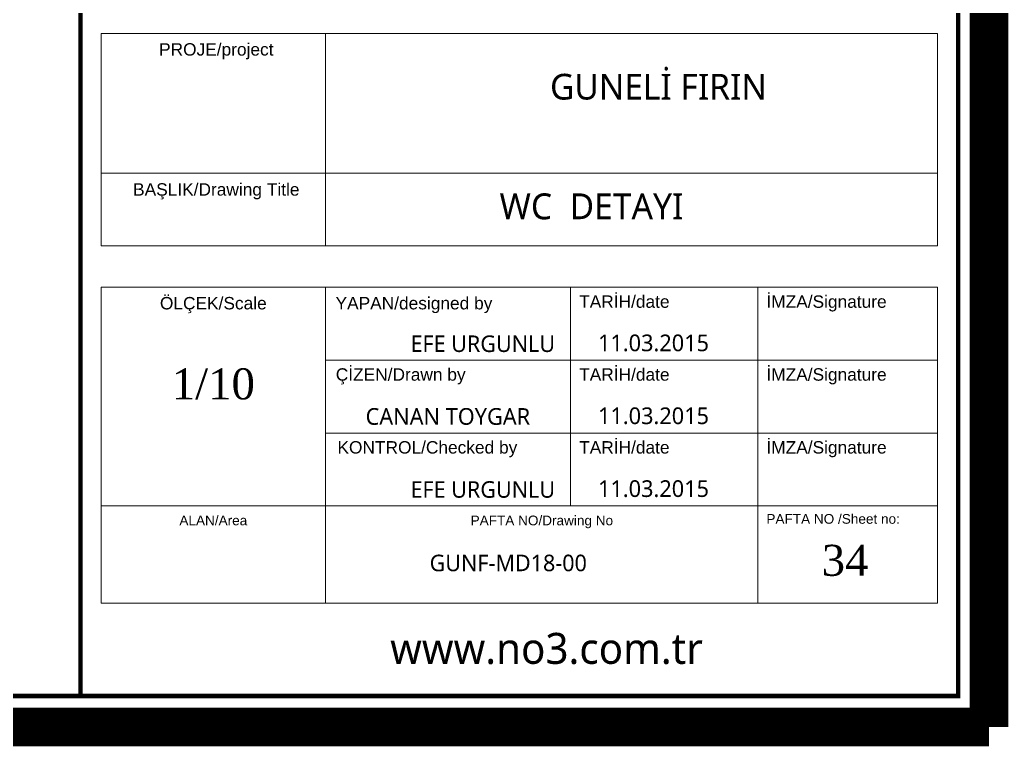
# Model space of a CAD drawing. Header units: millimetres. Extents: x 54215 to 67697, y 23496 to 56611.
# Drawn here: x 60157.7 to 60349.8, y 29504.2 to 29645.4 of the extents above; entities that cross this region are included whole.
import ezdxf
from ezdxf.enums import TextEntityAlignment as Align

# ---------------------------------------------------------------- set-up
doc = ezdxf.new("R2010")
doc.units = ezdxf.units.MM
doc.layers.add('no3_lejand', color=255, linetype='Continuous', lineweight=13)
doc.styles.add('ARIALT', font='arial.ttf', dxfattribs={"height": 10})
doc.styles.get("Standard").update_dxf_attribs({"font": 'arial.ttf'})

msp = doc.modelspace()

# ---------------------------------------------------------------- linework, layer by layer
at = {"layer": 'no3_lejand', "color": 250}
for p, q in [((60336.074, 29642.717), (60173.513, 29642.717)), ((60173.513, 29642.717), (60173.513, 29601.44)), ((60217.164, 29601.44), (60217.164, 29642.717)), ((60336.074, 29642.717), (60336.074, 29601.44)), ((60173.513, 29615.597), (60336.074, 29615.597)), ((60336.074, 29601.44), (60173.513, 29601.44)), ((60173.513, 29593.412), (60173.513, 29532.066)), ((60336.074, 29593.412), (60173.513, 29593.412)), ((60173.513, 29593.412), (60336.074, 29593.412)), ((60217.164, 29593.412), (60217.164, 29532.066)), ((60264.76, 29593.412), (60264.76, 29550.941)), ((60301.156, 29593.412), (60301.156, 29532.066)), ((60336.074, 29593.412), (60336.074, 29532.066)), ((60336.074, 29579.255), (60217.164, 29579.255)), ((60217.164, 29565.098), (60336.074, 29565.098)), ((60336.074, 29550.941), (60173.513, 29550.941)), ((60173.513, 29532.066), (60336.074, 29532.066)), ((60336.074, 29532.066), (60173.513, 29532.066))]:
    msp.add_line(p, q, dxfattribs=at)
at = {"layer": 'no3_lejand', "color": 1, "const_width": 7.466}
msp.add_lwpolyline([(60346.108, 29507.983), (58576.145, 29507.983), (58576.145, 30087.983), (60346.108, 30087.983), (60346.108, 29772.363, -0.4142136), (60336.074, 29762.329), (60184.551, 29762.329, 0.4142136), (60180.537, 29758.315), (60180.537, 29660.78, 0.4142136), (60184.551, 29656.766), (60336.074, 29656.766, -0.4142136), (60346.108, 29646.731), (60346.108, 29507.983)], format="xyb", dxfattribs=at)
at = {"layer": 'no3_lejand', "color": 252, "const_width": 0.854}
msp.add_lwpolyline([(60340.088, 29772.363, -0.4142136), (60336.074, 29768.349), (60184.551, 29768.349, 0.4142136), (60174.517, 29758.315), (60174.517, 29660.78, 0.4142136), (60184.551, 29650.745), (60336.074, 29650.745, -0.4142136), (60340.088, 29646.731), (60340.088, 29514.003), (58582.165, 29514.003), (58582.165, 30081.962), (60340.088, 30081.962), (60340.088, 29772.363)], format="xyb", dxfattribs=at)
msp.add_lwpolyline([(60169.499, 29514.003), (60169.499, 30081.962)], dxfattribs=at)

# ---------------------------------------------------------------- texts
at = {"color": 7, "insert": (60281.85, 29632.345), "char_height": 4.995, "width": 125.12147, "attachment_point": 5}
msp.add_mtext('{\\fLucida Sans Unicode|b0|i0|c162|p34;GUNELİ FIRIN}', dxfattribs=at)
at = {"layer": 'no3_lejand', "linetype": 'Continuous', "style": 'ARIALT'}
for s, height, p in [('ALAN/Area', 1.8876, (60195.338, 29548.11)), ('PAFTA NO/Drawing No', 1.88759, (60259.196, 29548.11))]:
    msp.add_text(s, height=height, dxfattribs=at).set_placement(p, align=Align.MIDDLE_CENTER)
at = {"layer": 'no3_lejand', "char_height": 2.4083, "style": 'ARIALT'}
for s, insert, width, attachment_point in [('PROJE/project', (60195.913, 29640.83), 44.79424, 2), ('BAŞLIK/Drawing Title', (60195.913, 29613.621), 44.79424, 2), ('ÖLÇEK/Scale', (60195.338, 29591.525), 16.26855, 2), ('YAPAN/designed by', (60234.334, 29591.525), 44.79424, 2), ('TARİH/date', (60266.445, 29591.83), 18.31967, 1), ('İMZA/Signature', (60302.841, 29591.83), 18.31967, 1), ('ÇİZEN/Drawn by', (60231.757, 29577.673), 44.79424, 2), ('TARİH/date', (60266.445, 29577.673), 18.31967, 1), ('İMZA/Signature', (60302.841, 29577.673), 18.31967, 1), ('TARİH/date', (60266.445, 29563.516), 18.31967, 1), ('İMZA/Signature', (60302.841, 29563.516), 18.31967, 1), ('KONTROL/Checked by', (60219.461, 29563.516), 40.24224, 1)]:
    msp.add_mtext(s, dxfattribs=dict(at, insert=insert, width=width, attachment_point=attachment_point))
at = {"layer": 'no3_lejand', "color": 7}
for s, insert, char_height, width, attachment_point in [('{\\fLucida Sans Unicode|b0|i0|c162|p34;WC  DETAYI}', (60268.846, 29609.1), 5.0173, 122.81536, 5), ('{\\fLucida Sans Unicode|b0|i0|c162|p34;EFE URGUNLU}', (60233.664, 29582.422), 3.21107, 122.81536, 4), ('{\\fLucida Sans Unicode|b0|i0|c162|p34;11.03.2015\\P}', (60270.108, 29582.578), 3.24, 123.92176, 4), ('{\\fGeorgia|b0|i0|c162|p18;1/10}', (60195.338, 29574.6), 6.02076, 122.81536, 5), ('{\\fLucida Sans Unicode|b0|i0|c162|p34;CANAN TOYGAR}', (60224.931, 29568.293), 3.24, 123.92176, 4), ('{\\fLucida Sans Unicode|b0|i0|c162|p34;11.03.2015\\P}', (60270.108, 29568.421), 3.24, 123.92176, 4), ('{\\fLucida Sans Unicode|b0|i0|c162|p34;EFE URGUNLU}', (60233.664, 29554.108), 3.21107, 122.81536, 4), ('{\\fLucida Sans Unicode|b0|i0|c162|p34;11.03.2015\\P}', (60270.108, 29554.264), 3.24, 123.92176, 4), ('{\\fGeorgia|b0|i0|c162|p18;34}', (60318.13, 29540.325), 6.02076, 122.81536, 5), ('{\\fLucida Sans Unicode|b0|i0|c162|p34;GUNF-MD18-00}', (60237.38, 29539.832), 3.21107, 122.81536, 4), ('{\\fLucida Sans Unicode|b0|i0|c162|p34;www.no3.com.tr}', (60260.099, 29523.198), 6.02076, 93.56152, 5)]:
    msp.add_mtext(s, dxfattribs=dict(at, insert=insert, char_height=char_height, width=width, attachment_point=attachment_point))
at = {"layer": 'no3_lejand', "linetype": 'Continuous', "insert": (60302.841, 29549.359), "char_height": 1.88759, "width": 45.2116, "attachment_point": 1, "style": 'ARIALT'}
msp.add_mtext('PAFTA NO /Sheet no:', dxfattribs=at)

doc.saveas('drawing.dxf')
